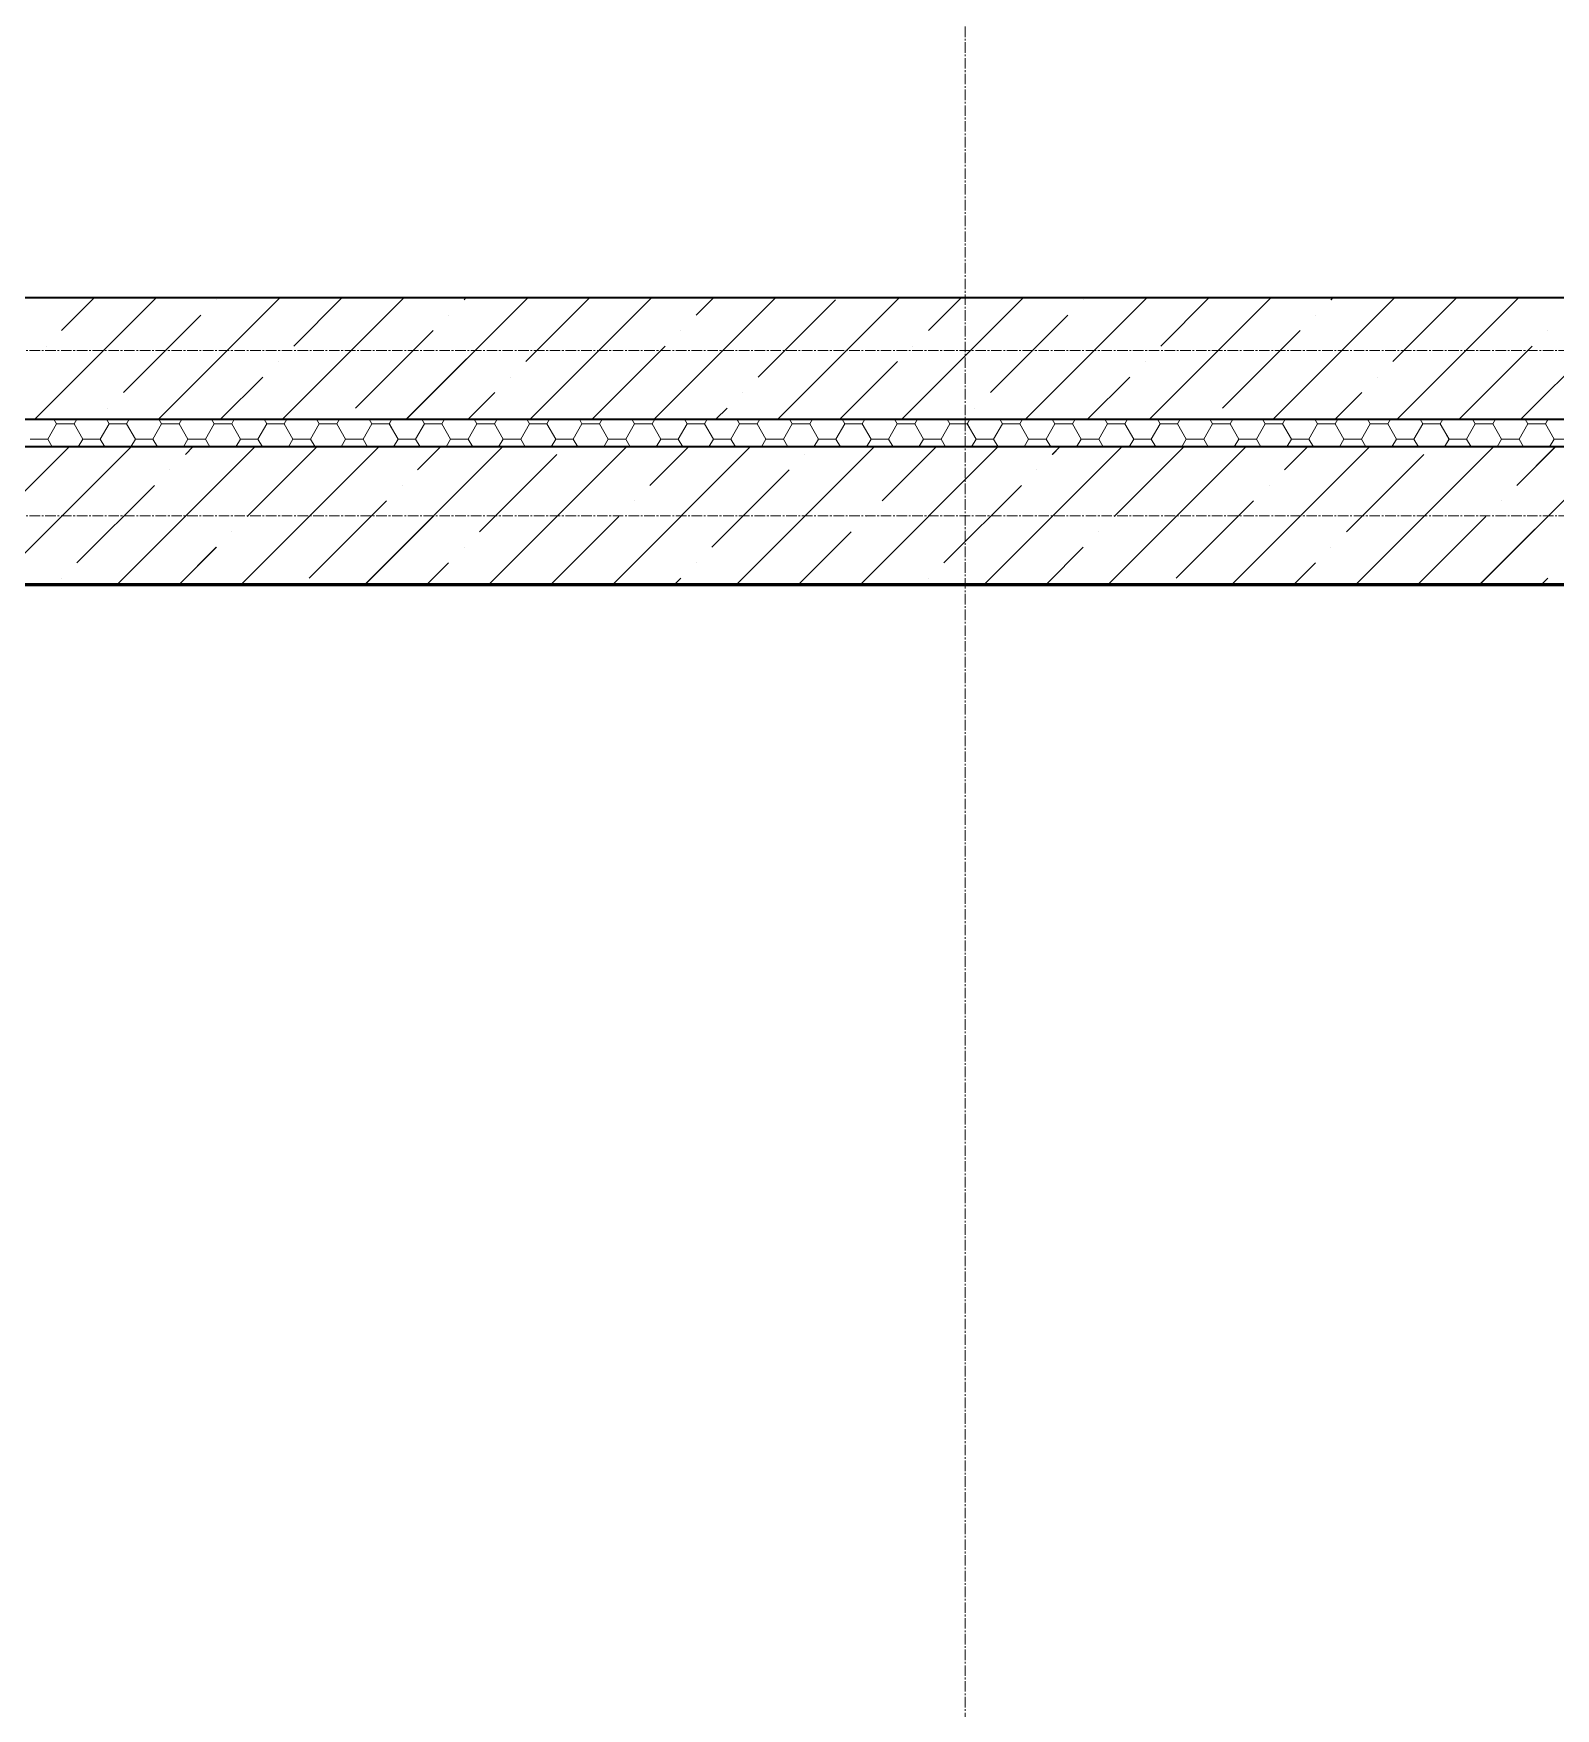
# Model space of a CAD drawing. Header units: millimetres. Extents: x 470010 to 1231400, y -134005 to 421770.
# Drawn here: x 675385 to 678144, y -31874 to -28837 of the extents above; entities that cross this region are included whole.
import ezdxf
from ezdxf.enums import TextEntityAlignment as Align

# ---------------------------------------------------------------- set-up
doc = ezdxf.new("R2010")
doc.units = ezdxf.units.MM
doc.linetypes.add('CENTER2', pattern=[28.575, 19.05, -3.175, 3.175, -3.175])
doc.layers.get('Defpoints').update_dxf_attribs({"color": 140})
for name, color, linetype, lineweight in [('0) шп потолок', 3, 'Continuous', 60), ('АР_Стены ЖБ', 7, 'Continuous', 35), ('АР_Стены_дефшов', 4, 'Continuous', 0), ('АР_Штриховка', 8, 'Continuous', 0)]:
    doc.layers.add(name, color=color, linetype=linetype, lineweight=lineweight)
doc.layers.add('РД_Оси_100', color=7, linetype='Continuous', lineweight=0, true_color=0x525252)
doc.styles.add('style1', font='ARIALN.TTF')

# ---------------------------------------------------------------- blocks, each defined once
blk = doc.blocks.new('СОШ_2200_АР_ОСИ_М100_28.05.24')
at = {"layer": 'РД_Оси_100', "color": 251, "linetype": 'CENTER2', "true_color": 0x636466}
blk.add_line((4200, -6155), (4200, 139938.679), dxfattribs=at)
for points in [[(29555, 64200), (-5454.958, 64200), (-5954.958, 64350)], [(29555, 63900), (-5454.958, 63900), (-5954.958, 63750)]]:
    blk.add_lwpolyline(points, dxfattribs=at)
blk = doc.blocks.new('A$C9108343f')
at = {"layer": '0) шп потолок'}
blk.add_lwpolyline([(14845, 61875), (14845, 70530), (7287.9, 70530), (7287.9, 61455), (13825, 61455)], dxfattribs=at)
at = {"layer": 'АР_Стены ЖБ', "color": 18, "linetype": 'Continuous', "lineweight": 35, "true_color": 0x000000}
for p, q in [((19660, 71050), (7055, 71050)), ((7055, 70830), (19880, 70830)), ((19930, 70780), (7055, 70780)), ((7055, 70530), (20180, 70530))]:
    blk.add_line(p, q, dxfattribs=at)
at = {"layer": 'АР_Стены_дефшов', "color": 18, "linetype": 'Continuous', "lineweight": 0, "true_color": 0x000000}
for p, q in [((19880, 70830), (7255, 70830)), ((7255, 70780), (19930, 70780))]:
    blk.add_line(p, q, dxfattribs=at)
at = {"layer": 'АР_Штриховка', "color": 18, "linetype": 'Continuous', "lineweight": 5, "true_color": 0x000000}
for p, q in [((9668.4, 70830), (9888.4, 71050)), ((9716.9, 70990.8), (9776.2, 71050)), ((9892.9, 70830), (10112.9, 71050)), ((9997.6, 71046.9), (9997.6, 71046.9)), ((10117.4, 70830), (10337.4, 71050)), ((10137.9, 70962.7), (10225.2, 71050)), ((10342, 70830), (10562, 71050)), ((10446.6, 71046.9), (10449.7, 71050)), ((10558.8, 70934.6), (10674.2, 71050)), ((10566.5, 70830), (10786.5, 71050)), ((10791, 70830), (11011, 71050)), ((10867.5, 71018.8), (10898.7, 71050)), ((10979.8, 70906.6), (11120.1, 71046.9)), ((11015.5, 70830), (11235.5, 71050)), ((11240, 70830), (11460, 71050)), ((11288.5, 70990.8), (11347.7, 71050)), ((11464.5, 70830), (11684.5, 71050)), ((11569.1, 71046.9), (11569.1, 71046.9)), ((11689, 70830), (11909, 71050)), ((11709.4, 70962.7), (11796.7, 71050)), ((11913.5, 70830), (12133.5, 71050)), ((12018.1, 71046.9), (12021.2, 71050)), ((12130.4, 70934.6), (12245.8, 71050)), ((12138, 70830), (12358, 71050)), ((12362.5, 70830), (12582.5, 71050)), ((9829.2, 70878.5), (9969.5, 71018.8)), ((10418.5, 71018.8), (10418.5, 71018.8)), ((11400.7, 70878.5), (11541.1, 71018.8)), ((11990.1, 71018.8), (11990.1, 71018.8)), ((10250.1, 70850.4), (10390.5, 70990.8)), ((10839.5, 70990.8), (10839.5, 70990.8)), ((11821.7, 70850.4), (11962, 70990.8)), ((12411, 70990.8), (12411, 70990.8)), ((9688.9, 70962.7), (9688.9, 70962.7)), ((10678.7, 70830), (10811.4, 70962.7)), ((11260.4, 70962.7), (11260.4, 70962.7)), ((12250.3, 70830), (12383, 70962.7)), ((10109.8, 70934.6), (10109.8, 70934.6)), ((11127.7, 70830), (11232.4, 70934.6)), ((11681.4, 70934.6), (11681.4, 70934.6)), ((10005.2, 70830), (10081.8, 70906.6)), ((10530.8, 70906.6), (10530.8, 70906.6)), ((11576.7, 70830), (11653.3, 70906.6)), ((12102.3, 70906.6), (12102.3, 70906.6)), ((10454.2, 70830), (10502.7, 70878.5)), ((10951.7, 70878.5), (10951.7, 70878.5)), ((12025.8, 70830), (12074.3, 70878.5)), ((9801.1, 70850.4), (9801.1, 70850.4)), ((10903.2, 70830), (10923.7, 70850.4)), ((11372.7, 70850.4), (11372.7, 70850.4)), ((9592.9, 70530), (9842.9, 70780)), ((9632.8, 70682.1), (9730.7, 70780)), ((9817.4, 70530), (10067.4, 70780)), ((9941.4, 70766.3), (9955.2, 70780)), ((10042, 70530), (10292, 70780)), ((10053.7, 70654), (10179.7, 70780)), ((10266.5, 70530), (10516.5, 70780)), ((10362.4, 70738.2), (10404.2, 70780)), ((10491, 70530), (10741, 70780)), ((10715.5, 70530), (10965.5, 70780)), ((10783.3, 70710.1), (10853.2, 70780)), ((10940, 70530), (11190, 70780)), ((11164.5, 70530), (11414.5, 70780)), ((11204.3, 70682.1), (11302.2, 70780)), ((11389, 70530), (11639, 70780)), ((11513, 70766.3), (11526.7, 70780)), ((11613.5, 70530), (11863.5, 70780)), ((11625.2, 70654), (11751.2, 70780)), ((11838, 70530), (12088, 70780)), ((11933.9, 70738.2), (11975.8, 70780)), ((12062.5, 70530), (12312.5, 70780)), ((12287, 70530), (12537, 70780)), ((12354.9, 70710.1), (12424.8, 70780)), ((10474.7, 70625.9), (10615, 70766.3)), ((11064, 70766.3), (11064, 70766.3)), ((12046.2, 70625.9), (12186.5, 70766.3)), ((9745, 70569.8), (9885.3, 70710.1)), ((9913.4, 70738.2), (9913.4, 70738.2)), ((10334.3, 70710.1), (10334.3, 70710.1)), ((10895.6, 70597.9), (11035.9, 70738.2)), ((11316.5, 70569.8), (11456.9, 70710.1)), ((11484.9, 70738.2), (11484.9, 70738.2)), ((11905.9, 70710.1), (11905.9, 70710.1)), ((10166, 70541.7), (10306.3, 70682.1)), ((10755.3, 70682.1), (10755.3, 70682.1)), ((11737.5, 70541.7), (11877.8, 70682.1)), ((12326.8, 70682.1), (12326.8, 70682.1)), ((10603.2, 70530), (10727.2, 70654)), ((11176.2, 70654), (11176.2, 70654)), ((12174.8, 70530), (12298.8, 70654)), ((10025.6, 70625.9), (10025.6, 70625.9)), ((11052.2, 70530), (11148.2, 70625.9)), ((11597.2, 70625.9), (11597.2, 70625.9)), ((9929.7, 70530), (9997.6, 70597.9)), ((10446.6, 70597.9), (10446.6, 70597.9)), ((11501.2, 70530), (11569.1, 70597.9)), ((12018.1, 70597.9), (12018.1, 70597.9)), ((10378.7, 70530), (10418.5, 70569.8)), ((10867.5, 70569.8), (10867.5, 70569.8)), ((11950.3, 70530), (11990.1, 70569.8)), ((9716.9, 70541.7), (9716.9, 70541.7)), ((10827.7, 70530), (10839.5, 70541.7)), ((11288.5, 70541.7), (11288.5, 70541.7)), ((12399.3, 70530), (12411, 70541.7))]:
    blk.add_line(p, q, dxfattribs=at)
at = {"layer": 'АР_Штриховка', "color": 18, "linetype": 'Continuous', "lineweight": 0, "true_color": 0x000000}
for p, q in [((9692, 70794.2), (9707.9, 70821.7)), ((9707.9, 70821.7), (9703.1, 70830)), ((9707.9, 70821.7), (9739.7, 70821.7)), ((9739.7, 70821.7), (9744.5, 70830)), ((9755.5, 70794.2), (9739.7, 70821.7)), ((9787.3, 70794.2), (9803.2, 70821.7)), ((9803.2, 70821.7), (9798.4, 70830)), ((9803.2, 70821.7), (9834.9, 70821.7)), ((9834.9, 70821.7), (9839.7, 70830)), ((9850.8, 70794.2), (9834.9, 70821.7)), ((9882.5, 70794.2), (9898.4, 70821.7)), ((9898.4, 70821.7), (9893.6, 70830)), ((9898.4, 70821.7), (9930.2, 70821.7)), ((9930.2, 70821.7), (9935, 70830)), ((9946, 70794.2), (9930.2, 70821.7)), ((9977.8, 70794.2), (9993.7, 70821.7)), ((9993.7, 70821.7), (9988.9, 70830)), ((9993.7, 70821.7), (10025.4, 70821.7)), ((10025.4, 70821.7), (10030.2, 70830)), ((10041.3, 70794.2), (10025.4, 70821.7)), ((10073, 70794.2), (10088.9, 70821.7)), ((10088.9, 70821.7), (10084.1, 70830)), ((10088.9, 70821.7), (10120.7, 70821.7)), ((10120.7, 70821.7), (10125.5, 70830)), ((10136.5, 70794.2), (10120.7, 70821.7)), ((10168.3, 70794.2), (10184.2, 70821.7)), ((10184.2, 70821.7), (10179.4, 70830)), ((10184.2, 70821.7), (10215.9, 70821.7)), ((10215.9, 70821.7), (10220.7, 70830)), ((10231.8, 70794.2), (10215.9, 70821.7)), ((10263.5, 70794.2), (10279.4, 70821.7)), ((10279.4, 70821.7), (10274.6, 70830)), ((10279.4, 70821.7), (10311.2, 70821.7)), ((10311.2, 70821.7), (10316, 70830)), ((10327, 70794.2), (10311.2, 70821.7)), ((10358.8, 70794.2), (10374.7, 70821.7)), ((10374.7, 70821.7), (10369.9, 70830)), ((10374.7, 70821.7), (10406.4, 70821.7)), ((10406.4, 70821.7), (10411.2, 70830)), ((10422.3, 70794.2), (10406.4, 70821.7)), ((10454, 70794.2), (10469.9, 70821.7)), ((10469.9, 70821.7), (10465.1, 70830)), ((10469.9, 70821.7), (10501.7, 70821.7)), ((10501.7, 70821.7), (10506.5, 70830)), ((10517.5, 70794.2), (10501.7, 70821.7)), ((10549.3, 70794.2), (10565.2, 70821.7)), ((10565.2, 70821.7), (10560.4, 70830)), ((10565.2, 70821.7), (10596.9, 70821.7)), ((10596.9, 70821.7), (10601.7, 70830)), ((10612.8, 70794.2), (10596.9, 70821.7)), ((10644.5, 70794.2), (10660.4, 70821.7)), ((10660.4, 70821.7), (10655.6, 70830)), ((10660.4, 70821.7), (10692.2, 70821.7)), ((10692.2, 70821.7), (10697, 70830)), ((10708, 70794.2), (10692.2, 70821.7)), ((10739.8, 70794.2), (10755.7, 70821.7)), ((10755.7, 70821.7), (10750.9, 70830)), ((10755.7, 70821.7), (10787.4, 70821.7)), ((10787.4, 70821.7), (10792.2, 70830)), ((10803.3, 70794.2), (10787.4, 70821.7)), ((10835, 70794.2), (10850.9, 70821.7)), ((10850.9, 70821.7), (10846.1, 70830)), ((10850.9, 70821.7), (10882.7, 70821.7)), ((10882.7, 70821.7), (10887.5, 70830)), ((10898.5, 70794.2), (10882.7, 70821.7)), ((10930.3, 70794.2), (10946.2, 70821.7)), ((10946.2, 70821.7), (10941.4, 70830)), ((10946.2, 70821.7), (10977.9, 70821.7)), ((10977.9, 70821.7), (10982.7, 70830)), ((10993.8, 70794.2), (10977.9, 70821.7)), ((11025.5, 70794.2), (11041.4, 70821.7)), ((11041.4, 70821.7), (11036.6, 70830)), ((11041.4, 70821.7), (11073.2, 70821.7)), ((11073.2, 70821.7), (11078, 70830)), ((11089, 70794.2), (11073.2, 70821.7)), ((11120.8, 70794.2), (11136.7, 70821.7)), ((11136.7, 70821.7), (11131.9, 70830)), ((11136.7, 70821.7), (11168.4, 70821.7)), ((11168.4, 70821.7), (11173.2, 70830)), ((11184.3, 70794.2), (11168.4, 70821.7)), ((11216, 70794.2), (11231.9, 70821.7)), ((11231.9, 70821.7), (11227.1, 70830)), ((11231.9, 70821.7), (11263.7, 70821.7)), ((11263.7, 70821.7), (11268.5, 70830)), ((11279.5, 70794.2), (11263.7, 70821.7)), ((11311.3, 70794.2), (11327.2, 70821.7)), ((11327.2, 70821.7), (11322.4, 70830)), ((11327.2, 70821.7), (11358.9, 70821.7)), ((11358.9, 70821.7), (11363.7, 70830)), ((11374.8, 70794.2), (11358.9, 70821.7)), ((11406.5, 70794.2), (11422.4, 70821.7)), ((11422.4, 70821.7), (11417.6, 70830)), ((11422.4, 70821.7), (11454.2, 70821.7)), ((11454.2, 70821.7), (11459, 70830)), ((11470, 70794.2), (11454.2, 70821.7)), ((11501.8, 70794.2), (11517.7, 70821.7)), ((11517.7, 70821.7), (11512.9, 70830)), ((11517.7, 70821.7), (11549.4, 70821.7)), ((11549.4, 70821.7), (11554.2, 70830)), ((11565.3, 70794.2), (11549.4, 70821.7)), ((11597, 70794.2), (11612.9, 70821.7)), ((11612.9, 70821.7), (11608.1, 70830)), ((11612.9, 70821.7), (11644.7, 70821.7)), ((11644.7, 70821.7), (11649.5, 70830)), ((11660.5, 70794.2), (11644.7, 70821.7)), ((11692.3, 70794.2), (11708.2, 70821.7)), ((11708.2, 70821.7), (11703.4, 70830)), ((11708.2, 70821.7), (11739.9, 70821.7)), ((11739.9, 70821.7), (11744.7, 70830)), ((11755.8, 70794.2), (11739.9, 70821.7)), ((11787.5, 70794.2), (11803.4, 70821.7)), ((11803.4, 70821.7), (11798.6, 70830)), ((11803.4, 70821.7), (11835.2, 70821.7)), ((11835.2, 70821.7), (11840, 70830)), ((11851, 70794.2), (11835.2, 70821.7)), ((11882.8, 70794.2), (11898.7, 70821.7)), ((11898.7, 70821.7), (11893.9, 70830)), ((11898.7, 70821.7), (11930.4, 70821.7)), ((11930.4, 70821.7), (11935.2, 70830)), ((11946.3, 70794.2), (11930.4, 70821.7)), ((11978, 70794.2), (11993.9, 70821.7)), ((11993.9, 70821.7), (11989.1, 70830)), ((11993.9, 70821.7), (12025.7, 70821.7)), ((12025.7, 70821.7), (12030.5, 70830)), ((12041.5, 70794.2), (12025.7, 70821.7)), ((12073.3, 70794.2), (12089.2, 70821.7)), ((12089.2, 70821.7), (12084.4, 70830)), ((12089.2, 70821.7), (12120.9, 70821.7)), ((12120.9, 70821.7), (12125.7, 70830)), ((12136.8, 70794.2), (12120.9, 70821.7)), ((12168.5, 70794.2), (12184.4, 70821.7)), ((12184.4, 70821.7), (12179.6, 70830)), ((12184.4, 70821.7), (12216.2, 70821.7)), ((12216.2, 70821.7), (12221, 70830)), ((12232, 70794.2), (12216.2, 70821.7)), ((12263.8, 70794.2), (12279.7, 70821.7)), ((12279.7, 70821.7), (12274.9, 70830)), ((12279.7, 70821.7), (12311.4, 70821.7)), ((12311.4, 70821.7), (12316.2, 70830)), ((12327.3, 70794.2), (12311.4, 70821.7)), ((12359, 70794.2), (12374.9, 70821.7)), ((12374.9, 70821.7), (12370.1, 70830)), ((12374.9, 70821.7), (12406.7, 70821.7)), ((12406.7, 70821.7), (12411.5, 70830)), ((12422.5, 70794.2), (12406.7, 70821.7)), ((9660.3, 70794.2), (9692, 70794.2)), ((9700.2, 70780), (9692, 70794.2)), ((9747.3, 70780), (9755.5, 70794.2)), ((9755.5, 70794.2), (9787.3, 70794.2)), ((9795.5, 70780), (9787.3, 70794.2)), ((9842.6, 70780), (9850.8, 70794.2)), ((9850.8, 70794.2), (9882.5, 70794.2)), ((9890.7, 70780), (9882.5, 70794.2)), ((9937.8, 70780), (9946, 70794.2)), ((9946, 70794.2), (9977.8, 70794.2)), ((9986, 70780), (9977.8, 70794.2)), ((10033.1, 70780), (10041.3, 70794.2)), ((10041.3, 70794.2), (10073, 70794.2)), ((10081.2, 70780), (10073, 70794.2)), ((10128.3, 70780), (10136.5, 70794.2)), ((10136.5, 70794.2), (10168.3, 70794.2)), ((10176.5, 70780), (10168.3, 70794.2)), ((10223.6, 70780), (10231.8, 70794.2)), ((10231.8, 70794.2), (10263.5, 70794.2)), ((10271.7, 70780), (10263.5, 70794.2)), ((10318.8, 70780), (10327, 70794.2)), ((10327, 70794.2), (10358.8, 70794.2)), ((10367, 70780), (10358.8, 70794.2)), ((10414.1, 70780), (10422.3, 70794.2)), ((10422.3, 70794.2), (10454, 70794.2)), ((10462.2, 70780), (10454, 70794.2)), ((10509.3, 70780), (10517.5, 70794.2)), ((10517.5, 70794.2), (10549.3, 70794.2)), ((10557.5, 70780), (10549.3, 70794.2)), ((10604.6, 70780), (10612.8, 70794.2)), ((10612.8, 70794.2), (10644.5, 70794.2)), ((10652.7, 70780), (10644.5, 70794.2)), ((10699.8, 70780), (10708, 70794.2)), ((10708, 70794.2), (10739.8, 70794.2)), ((10748, 70780), (10739.8, 70794.2)), ((10795.1, 70780), (10803.3, 70794.2)), ((10803.3, 70794.2), (10835, 70794.2)), ((10843.2, 70780), (10835, 70794.2)), ((10890.3, 70780), (10898.5, 70794.2)), ((10898.5, 70794.2), (10930.3, 70794.2)), ((10938.5, 70780), (10930.3, 70794.2)), ((10985.6, 70780), (10993.8, 70794.2)), ((10993.8, 70794.2), (11025.5, 70794.2)), ((11033.7, 70780), (11025.5, 70794.2)), ((11080.8, 70780), (11089, 70794.2)), ((11089, 70794.2), (11120.8, 70794.2)), ((11129, 70780), (11120.8, 70794.2)), ((11176.1, 70780), (11184.3, 70794.2)), ((11184.3, 70794.2), (11216, 70794.2)), ((11224.2, 70780), (11216, 70794.2)), ((11271.3, 70780), (11279.5, 70794.2)), ((11279.5, 70794.2), (11311.3, 70794.2)), ((11319.5, 70780), (11311.3, 70794.2)), ((11366.6, 70780), (11374.8, 70794.2)), ((11374.8, 70794.2), (11406.5, 70794.2)), ((11414.7, 70780), (11406.5, 70794.2)), ((11461.8, 70780), (11470, 70794.2)), ((11470, 70794.2), (11501.8, 70794.2)), ((11510, 70780), (11501.8, 70794.2)), ((11557.1, 70780), (11565.3, 70794.2)), ((11565.3, 70794.2), (11597, 70794.2)), ((11605.2, 70780), (11597, 70794.2)), ((11652.3, 70780), (11660.5, 70794.2)), ((11660.5, 70794.2), (11692.3, 70794.2)), ((11700.5, 70780), (11692.3, 70794.2)), ((11747.6, 70780), (11755.8, 70794.2)), ((11755.8, 70794.2), (11787.5, 70794.2)), ((11795.7, 70780), (11787.5, 70794.2)), ((11842.8, 70780), (11851, 70794.2)), ((11851, 70794.2), (11882.8, 70794.2)), ((11891, 70780), (11882.8, 70794.2)), ((11938.1, 70780), (11946.3, 70794.2)), ((11946.3, 70794.2), (11978, 70794.2)), ((11986.2, 70780), (11978, 70794.2)), ((12033.3, 70780), (12041.5, 70794.2)), ((12041.5, 70794.2), (12073.3, 70794.2)), ((12081.5, 70780), (12073.3, 70794.2)), ((12128.6, 70780), (12136.8, 70794.2)), ((12136.8, 70794.2), (12168.5, 70794.2)), ((12176.7, 70780), (12168.5, 70794.2)), ((12223.8, 70780), (12232, 70794.2)), ((12232, 70794.2), (12263.8, 70794.2)), ((12272, 70780), (12263.8, 70794.2)), ((12319.1, 70780), (12327.3, 70794.2)), ((12327.3, 70794.2), (12359, 70794.2)), ((12367.2, 70780), (12359, 70794.2)), ((12414.3, 70780), (12422.5, 70794.2)), ((12422.5, 70794.2), (12454.3, 70794.2))]:
    blk.add_line(p, q, dxfattribs=at)
at = {"layer": 'РД_Оси_100'}
blk.add_blockref('СОШ_2200_АР_ОСИ_М100_28.05.24', (7155, 6755), dxfattribs=at)
at = {"layer": 'Defpoints', "color": 18, "true_color": 0x000000, "style": 'style1'}
for p in [(143949.3, 316089.1), (143975, 281639.5), (143890.4, 273244.7), (143840, 264276.8), (143967.8, 254892.4), (12252, 104178.1), (12382.6, 96023.1)]:
    blk.add_attdef('АР-ПОМЕЩЕНИЕ:НАИМЕНОВАНИЕ', text='', height=100, dxfattribs=at).set_placement(p, align=Align.MIDDLE)
at = {"layer": 'Defpoints', "color": 18, "true_color": 0x000000, "style": 'style1', "flags": 8}
for p in [(143951.3, 279099.1), (143848.3, 269251.1), (143875.3, 260094.2), (144049.7, 250824.7), (163419.3, 238153.4), (155897.5, 237966), (183037.2, 237966), (143342.9, 237876.2)]:
    blk.add_attdef('АР-ПОМЕЩЕНИЕ:НАИМЕНОВАНИЕ', text='', height=100, dxfattribs=at).set_placement(p, align=Align.MIDDLE)

msp = doc.modelspace()

# ---------------------------------------------------------------- linework, layer by layer
at = {"layer": '0) шп потолок'}
msp.add_lwpolyline([(680563.57, -38491.242), (680563.57, -29836.242), (673006.525, -29836.242), (673006.525, -38911.242), (679543.57, -38911.242)], dxfattribs=at)
at = {"layer": 'АР_Стены ЖБ', "color": 18, "linetype": 'Continuous', "lineweight": 35, "true_color": 0x000000}
for p, q in [((685378.618, -29316.242), (672773.57, -29316.242)), ((672773.57, -29536.242), (685598.618, -29536.242)), ((685648.57, -29586.242), (672773.57, -29586.242)), ((672773.57, -29836.242), (685898.57, -29836.242))]:
    msp.add_line(p, q, dxfattribs=at)
at = {"layer": 'АР_Стены_дефшов', "color": 18, "linetype": 'Continuous', "lineweight": 0, "true_color": 0x000000}
for p, q in [((685598.57, -29536.242), (672973.57, -29536.242)), ((672973.57, -29586.242), (685648.57, -29586.242))]:
    msp.add_line(p, q, dxfattribs=at)
at = {"layer": 'АР_Штриховка', "color": 18, "linetype": 'Continuous', "lineweight": 5, "true_color": 0x000000}
for p, q in [((675387.045, -29536.242), (675607.045, -29316.242)), ((675435.553, -29375.481), (675494.792, -29316.242)), ((675611.552, -29536.242), (675831.552, -29316.242)), ((675836.058, -29536.242), (676056.058, -29316.242)), ((675856.503, -29403.544), (675943.805, -29316.242)), ((676060.564, -29536.242), (676280.564, -29316.242)), ((676165.199, -29319.354), (676168.311, -29316.242)), ((676277.452, -29431.608), (676392.818, -29316.242)), ((676285.071, -29536.242), (676505.071, -29316.242)), ((676509.577, -29536.242), (676729.577, -29316.242)), ((676586.149, -29347.418), (676617.324, -29316.242)), ((676698.402, -29459.671), (676838.718, -29319.354)), ((676734.084, -29536.242), (676954.084, -29316.242)), ((676958.59, -29536.242), (677178.59, -29316.242)), ((677007.098, -29375.481), (677066.337, -29316.242)), ((677183.096, -29536.242), (677403.096, -29316.242)), ((677407.603, -29536.242), (677627.603, -29316.242)), ((677428.048, -29403.544), (677515.35, -29316.242)), ((677632.109, -29536.242), (677852.109, -29316.242)), ((677736.744, -29319.354), (677739.856, -29316.242)), ((677848.997, -29431.608), (677964.362, -29316.242)), ((677856.616, -29536.242), (678076.616, -29316.242)), ((678081.122, -29536.242), (678301.122, -29316.242)), ((675547.806, -29487.734), (675688.123, -29347.418)), ((677119.351, -29487.734), (677259.668, -29347.418)), ((675968.756, -29515.797), (676109.072, -29375.481)), ((677540.301, -29515.797), (677680.617, -29375.481)), ((676397.324, -29536.242), (676530.022, -29403.544)), ((676846.337, -29536.242), (676950.971, -29431.608)), ((677968.869, -29536.242), (678101.567, -29403.544)), ((675723.805, -29536.242), (675800.376, -29459.671)), ((677295.35, -29536.242), (677371.921, -29459.671)), ((676172.818, -29536.242), (676221.326, -29487.734)), ((677744.362, -29536.242), (677792.87, -29487.734)), ((676621.83, -29536.242), (676642.275, -29515.797)), ((675311.552, -29836.242), (675561.552, -29586.242)), ((675351.363, -29684.177), (675449.299, -29586.242)), ((675536.058, -29836.242), (675786.058, -29586.242)), ((675660.06, -29599.987), (675673.805, -29586.242)), ((675760.564, -29836.242), (676010.564, -29586.242)), ((675772.313, -29712.241), (675898.311, -29586.242)), ((675985.071, -29836.242), (676235.071, -29586.242)), ((676081.009, -29628.051), (676122.818, -29586.242)), ((676193.262, -29740.304), (676333.579, -29599.987)), ((676209.577, -29836.242), (676459.577, -29586.242)), ((676434.084, -29836.242), (676684.084, -29586.242)), ((676501.959, -29656.114), (676571.831, -29586.242)), ((676658.59, -29836.242), (676908.59, -29586.242)), ((676883.096, -29836.242), (677133.096, -29586.242)), ((676922.908, -29684.177), (677020.843, -29586.242)), ((677107.603, -29836.242), (677357.603, -29586.242)), ((677231.604, -29599.987), (677245.35, -29586.242)), ((677332.109, -29836.242), (677582.109, -29586.242)), ((677343.858, -29712.241), (677469.856, -29586.242)), ((677556.616, -29836.242), (677806.616, -29586.242)), ((677652.554, -29628.051), (677694.363, -29586.242)), ((677764.807, -29740.304), (677905.124, -29599.987)), ((677781.122, -29836.242), (678031.122, -29586.242)), ((678005.629, -29836.242), (678255.629, -29586.242)), ((678073.503, -29656.114), (678143.375, -29586.242)), ((676614.212, -29768.367), (676754.528, -29628.051)), ((675463.617, -29796.43), (675603.933, -29656.114)), ((677035.161, -29796.43), (677175.478, -29656.114)), ((675884.566, -29824.494), (676024.883, -29684.177)), ((677456.111, -29824.494), (677596.427, -29684.177)), ((676321.831, -29836.242), (676445.832, -29712.241)), ((677893.375, -29836.242), (678017.377, -29712.241)), ((676770.843, -29836.242), (676866.782, -29740.304)), ((675648.311, -29836.242), (675716.186, -29768.367)), ((677219.856, -29836.242), (677287.731, -29768.367)), ((676097.324, -29836.242), (676137.136, -29796.43)), ((676546.337, -29836.242), (676558.085, -29824.494)), ((677668.869, -29836.242), (677708.681, -29796.43)), ((678117.882, -29836.242), (678129.63, -29824.494))]:
    msp.add_line(p, q, dxfattribs=at)
at = {"layer": 'АР_Штриховка', "color": 18, "linetype": 'Continuous', "lineweight": 0, "true_color": 0x000000}
for p, q in [((675410.654, -29572.037), (675426.529, -29544.541)), ((675426.529, -29544.541), (675421.737, -29536.242)), ((675426.529, -29544.541), (675458.279, -29544.541)), ((675458.279, -29544.541), (675463.07, -29536.242)), ((675474.154, -29572.037), (675458.279, -29544.541)), ((675505.904, -29572.037), (675521.779, -29544.541)), ((675521.779, -29544.541), (675516.987, -29536.242)), ((675521.779, -29544.541), (675553.529, -29544.541)), ((675553.529, -29544.541), (675558.32, -29536.242)), ((675569.404, -29572.037), (675553.529, -29544.541)), ((675601.154, -29572.037), (675617.029, -29544.541)), ((675617.029, -29544.541), (675612.237, -29536.242)), ((675617.029, -29544.541), (675648.779, -29544.541)), ((675648.779, -29544.541), (675653.57, -29536.242)), ((675664.654, -29572.037), (675648.779, -29544.541)), ((675696.404, -29572.037), (675712.279, -29544.541)), ((675712.279, -29544.541), (675707.487, -29536.242)), ((675712.279, -29544.541), (675744.029, -29544.541)), ((675744.029, -29544.541), (675748.82, -29536.242)), ((675759.904, -29572.037), (675744.029, -29544.541)), ((675791.654, -29572.037), (675807.529, -29544.541)), ((675807.529, -29544.541), (675802.737, -29536.242)), ((675807.529, -29544.541), (675839.279, -29544.541)), ((675839.279, -29544.541), (675844.07, -29536.242)), ((675855.154, -29572.037), (675839.279, -29544.541)), ((675886.904, -29572.037), (675902.779, -29544.541)), ((675902.779, -29544.541), (675897.987, -29536.242)), ((675902.779, -29544.541), (675934.529, -29544.541)), ((675934.529, -29544.541), (675939.32, -29536.242)), ((675950.404, -29572.037), (675934.529, -29544.541)), ((675982.154, -29572.037), (675998.029, -29544.541)), ((675998.029, -29544.541), (675993.237, -29536.242)), ((675998.029, -29544.541), (676029.779, -29544.541)), ((676029.779, -29544.541), (676034.57, -29536.242)), ((676045.654, -29572.037), (676029.779, -29544.541)), ((676077.404, -29572.037), (676093.279, -29544.541)), ((676093.279, -29544.541), (676088.487, -29536.242)), ((676093.279, -29544.541), (676125.029, -29544.541)), ((676125.029, -29544.541), (676129.82, -29536.242)), ((676140.904, -29572.037), (676125.029, -29544.541)), ((676172.654, -29572.037), (676188.529, -29544.541)), ((676188.529, -29544.541), (676183.737, -29536.242)), ((676188.529, -29544.541), (676220.279, -29544.541)), ((676220.279, -29544.541), (676225.07, -29536.242)), ((676236.154, -29572.037), (676220.279, -29544.541)), ((676267.904, -29572.037), (676283.779, -29544.541)), ((676283.779, -29544.541), (676278.987, -29536.242)), ((676283.779, -29544.541), (676315.529, -29544.541)), ((676315.529, -29544.541), (676320.32, -29536.242)), ((676331.404, -29572.037), (676315.529, -29544.541)), ((676363.154, -29572.037), (676379.029, -29544.541)), ((676379.029, -29544.541), (676374.237, -29536.242)), ((676379.029, -29544.541), (676410.779, -29544.541)), ((676410.779, -29544.541), (676415.57, -29536.242)), ((676426.654, -29572.037), (676410.779, -29544.541)), ((676458.404, -29572.037), (676474.279, -29544.541)), ((676474.279, -29544.541), (676469.487, -29536.242)), ((676474.279, -29544.541), (676506.029, -29544.541)), ((676506.029, -29544.541), (676510.82, -29536.242)), ((676521.904, -29572.037), (676506.029, -29544.541)), ((676553.654, -29572.037), (676569.529, -29544.541)), ((676569.529, -29544.541), (676564.737, -29536.242)), ((676569.529, -29544.541), (676601.279, -29544.541)), ((676601.279, -29544.541), (676606.07, -29536.242)), ((676617.154, -29572.037), (676601.279, -29544.541)), ((676648.904, -29572.037), (676664.779, -29544.541)), ((676664.779, -29544.541), (676659.987, -29536.242)), ((676664.779, -29544.541), (676696.529, -29544.541)), ((676696.529, -29544.541), (676701.32, -29536.242)), ((676712.404, -29572.037), (676696.529, -29544.541)), ((676744.154, -29572.037), (676760.029, -29544.541)), ((676760.029, -29544.541), (676755.237, -29536.242)), ((676760.029, -29544.541), (676791.779, -29544.541)), ((676791.779, -29544.541), (676796.57, -29536.242)), ((676807.654, -29572.037), (676791.779, -29544.541)), ((676839.404, -29572.037), (676855.279, -29544.541)), ((676855.279, -29544.541), (676850.487, -29536.242)), ((676855.279, -29544.541), (676887.029, -29544.541)), ((676887.029, -29544.541), (676891.82, -29536.242)), ((676902.904, -29572.037), (676887.029, -29544.541)), ((676934.654, -29572.037), (676950.529, -29544.541)), ((676950.529, -29544.541), (676945.737, -29536.242)), ((676950.529, -29544.541), (676982.279, -29544.541)), ((676982.279, -29544.541), (676987.07, -29536.242)), ((676998.154, -29572.037), (676982.279, -29544.541)), ((677029.904, -29572.037), (677045.779, -29544.541)), ((677045.779, -29544.541), (677040.987, -29536.242)), ((677045.779, -29544.541), (677077.529, -29544.541)), ((677077.529, -29544.541), (677082.32, -29536.242)), ((677093.404, -29572.037), (677077.529, -29544.541)), ((677125.154, -29572.037), (677141.029, -29544.541)), ((677141.029, -29544.541), (677136.237, -29536.242)), ((677141.029, -29544.541), (677172.779, -29544.541)), ((677172.779, -29544.541), (677177.57, -29536.242)), ((677188.654, -29572.037), (677172.779, -29544.541)), ((677220.404, -29572.037), (677236.279, -29544.541)), ((677236.279, -29544.541), (677231.487, -29536.242)), ((677236.279, -29544.541), (677268.029, -29544.541)), ((677268.029, -29544.541), (677272.82, -29536.242)), ((677283.904, -29572.037), (677268.029, -29544.541)), ((677315.654, -29572.037), (677331.529, -29544.541)), ((677331.529, -29544.541), (677326.737, -29536.242)), ((677331.529, -29544.541), (677363.279, -29544.541)), ((677363.279, -29544.541), (677368.07, -29536.242)), ((677379.154, -29572.037), (677363.279, -29544.541)), ((677410.904, -29572.037), (677426.779, -29544.541)), ((677426.779, -29544.541), (677421.987, -29536.242)), ((677426.779, -29544.541), (677458.529, -29544.541)), ((677458.529, -29544.541), (677463.32, -29536.242)), ((677474.404, -29572.037), (677458.529, -29544.541)), ((677506.154, -29572.037), (677522.029, -29544.541)), ((677522.029, -29544.541), (677517.237, -29536.242)), ((677522.029, -29544.541), (677553.779, -29544.541)), ((677553.779, -29544.541), (677558.57, -29536.242)), ((677569.654, -29572.037), (677553.779, -29544.541)), ((677601.404, -29572.037), (677617.279, -29544.541)), ((677617.279, -29544.541), (677612.487, -29536.242)), ((677617.279, -29544.541), (677649.029, -29544.541)), ((677649.029, -29544.541), (677653.82, -29536.242)), ((677664.904, -29572.037), (677649.029, -29544.541)), ((677696.654, -29572.037), (677712.529, -29544.541)), ((677712.529, -29544.541), (677707.737, -29536.242)), ((677712.529, -29544.541), (677744.279, -29544.541)), ((677744.279, -29544.541), (677749.07, -29536.242)), ((677760.154, -29572.037), (677744.279, -29544.541)), ((677791.904, -29572.037), (677807.779, -29544.541)), ((677807.779, -29544.541), (677802.987, -29536.242)), ((677807.779, -29544.541), (677839.529, -29544.541)), ((677839.529, -29544.541), (677844.32, -29536.242)), ((677855.404, -29572.037), (677839.529, -29544.541)), ((677887.154, -29572.037), (677903.029, -29544.541)), ((677903.029, -29544.541), (677898.237, -29536.242)), ((677903.029, -29544.541), (677934.779, -29544.541)), ((677934.779, -29544.541), (677939.57, -29536.242)), ((677950.654, -29572.037), (677934.779, -29544.541)), ((677982.404, -29572.037), (677998.279, -29544.541)), ((677998.279, -29544.541), (677993.487, -29536.242)), ((677998.279, -29544.541), (678030.029, -29544.541)), ((678030.029, -29544.541), (678034.82, -29536.242)), ((678045.904, -29572.037), (678030.029, -29544.541)), ((678077.654, -29572.037), (678093.529, -29544.541)), ((678093.529, -29544.541), (678088.737, -29536.242)), ((678093.529, -29544.541), (678125.279, -29544.541)), ((678125.279, -29544.541), (678130.07, -29536.242)), ((678141.154, -29572.037), (678125.279, -29544.541)), ((675378.904, -29572.038), (675410.654, -29572.038)), ((675418.855, -29586.242), (675410.654, -29572.037)), ((675465.953, -29586.242), (675474.154, -29572.037)), ((675474.154, -29572.038), (675505.904, -29572.038)), ((675514.105, -29586.242), (675505.904, -29572.037)), ((675561.203, -29586.242), (675569.404, -29572.037)), ((675569.404, -29572.038), (675601.154, -29572.038)), ((675609.355, -29586.242), (675601.154, -29572.037)), ((675656.453, -29586.242), (675664.654, -29572.037)), ((675664.654, -29572.038), (675696.404, -29572.038)), ((675704.605, -29586.242), (675696.404, -29572.037)), ((675751.703, -29586.242), (675759.904, -29572.037)), ((675759.904, -29572.038), (675791.654, -29572.038)), ((675799.855, -29586.242), (675791.654, -29572.037)), ((675846.953, -29586.242), (675855.154, -29572.037)), ((675855.154, -29572.038), (675886.904, -29572.038)), ((675895.105, -29586.242), (675886.904, -29572.037)), ((675942.203, -29586.242), (675950.404, -29572.037)), ((675950.404, -29572.038), (675982.154, -29572.038)), ((675990.355, -29586.242), (675982.154, -29572.037)), ((676037.453, -29586.242), (676045.654, -29572.037)), ((676045.654, -29572.038), (676077.404, -29572.038)), ((676085.605, -29586.242), (676077.404, -29572.037)), ((676132.703, -29586.242), (676140.904, -29572.037)), ((676140.904, -29572.038), (676172.654, -29572.038)), ((676180.855, -29586.242), (676172.654, -29572.037)), ((676227.953, -29586.242), (676236.154, -29572.037)), ((676236.154, -29572.038), (676267.904, -29572.038)), ((676276.105, -29586.242), (676267.904, -29572.037)), ((676323.203, -29586.242), (676331.404, -29572.037)), ((676331.404, -29572.038), (676363.154, -29572.038)), ((676371.355, -29586.242), (676363.154, -29572.037)), ((676418.453, -29586.242), (676426.654, -29572.037)), ((676426.654, -29572.038), (676458.404, -29572.038)), ((676466.605, -29586.242), (676458.404, -29572.037)), ((676513.703, -29586.242), (676521.904, -29572.037)), ((676521.904, -29572.038), (676553.654, -29572.038)), ((676561.855, -29586.242), (676553.654, -29572.037)), ((676608.953, -29586.242), (676617.154, -29572.037)), ((676617.154, -29572.038), (676648.904, -29572.038)), ((676657.105, -29586.242), (676648.904, -29572.037)), ((676704.203, -29586.242), (676712.404, -29572.037)), ((676712.404, -29572.038), (676744.154, -29572.038)), ((676752.355, -29586.242), (676744.154, -29572.037)), ((676799.453, -29586.242), (676807.654, -29572.037)), ((676807.654, -29572.038), (676839.404, -29572.038)), ((676847.605, -29586.242), (676839.404, -29572.037)), ((676894.703, -29586.242), (676902.904, -29572.037)), ((676902.904, -29572.038), (676934.654, -29572.038)), ((676942.855, -29586.242), (676934.654, -29572.037)), ((676989.953, -29586.242), (676998.154, -29572.037)), ((676998.154, -29572.038), (677029.904, -29572.038)), ((677038.105, -29586.242), (677029.904, -29572.037)), ((677085.203, -29586.242), (677093.404, -29572.037)), ((677093.404, -29572.038), (677125.154, -29572.038)), ((677133.355, -29586.242), (677125.154, -29572.037)), ((677180.453, -29586.242), (677188.654, -29572.037)), ((677188.654, -29572.038), (677220.404, -29572.038)), ((677228.605, -29586.242), (677220.404, -29572.037)), ((677275.703, -29586.242), (677283.904, -29572.037)), ((677283.904, -29572.038), (677315.654, -29572.038)), ((677323.855, -29586.242), (677315.654, -29572.037)), ((677370.953, -29586.242), (677379.154, -29572.037)), ((677379.154, -29572.038), (677410.904, -29572.038)), ((677419.105, -29586.242), (677410.904, -29572.037)), ((677466.203, -29586.242), (677474.404, -29572.037)), ((677474.404, -29572.038), (677506.154, -29572.038)), ((677514.355, -29586.242), (677506.154, -29572.037)), ((677561.453, -29586.242), (677569.654, -29572.037)), ((677569.654, -29572.038), (677601.404, -29572.038)), ((677609.605, -29586.242), (677601.404, -29572.037)), ((677656.703, -29586.242), (677664.904, -29572.037)), ((677664.904, -29572.038), (677696.654, -29572.038)), ((677704.855, -29586.242), (677696.654, -29572.037)), ((677751.953, -29586.242), (677760.154, -29572.037)), ((677760.154, -29572.038), (677791.904, -29572.038)), ((677800.105, -29586.242), (677791.904, -29572.037)), ((677847.203, -29586.242), (677855.404, -29572.037)), ((677855.404, -29572.038), (677887.154, -29572.038)), ((677895.355, -29586.242), (677887.154, -29572.037)), ((677942.453, -29586.242), (677950.654, -29572.037)), ((677950.654, -29572.038), (677982.404, -29572.038)), ((677990.605, -29586.242), (677982.404, -29572.037)), ((678037.703, -29586.242), (678045.904, -29572.037)), ((678045.904, -29572.038), (678077.654, -29572.038)), ((678085.855, -29586.242), (678077.654, -29572.037)), ((678132.953, -29586.242), (678141.154, -29572.037)), ((678141.154, -29572.038), (678172.904, -29572.038))]:
    msp.add_line(p, q, dxfattribs=at)

# ---------------------------------------------------------------- block references
msp.add_blockref('A$C9108343f', (665718.612, -100366.242))
at = {"layer": 'РД_Оси_100'}
msp.add_blockref('СОШ_2200_АР_ОСИ_М100_28.05.24', (672873.57, -93611.242), dxfattribs=at)

doc.saveas('drawing.dxf')
